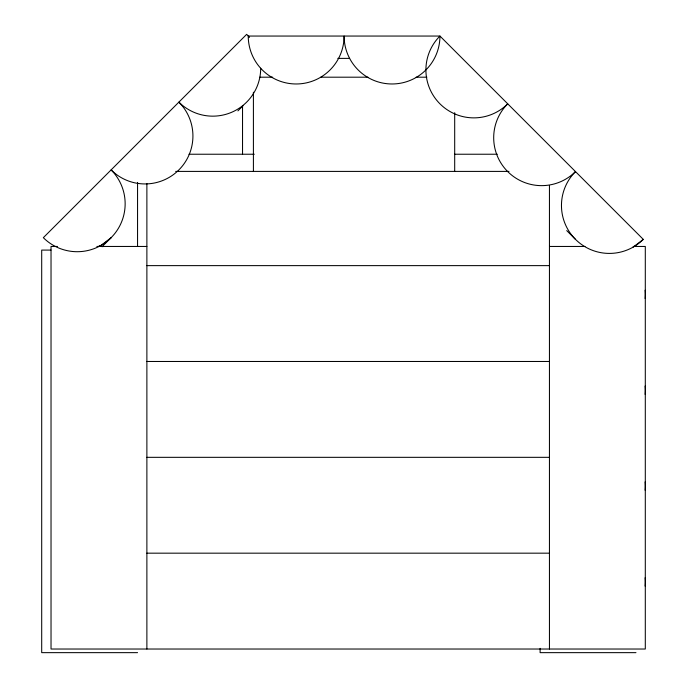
<?xml version="1.0" encoding="UTF-8"?>
<svg xmlns="http://www.w3.org/2000/svg" width="687" height="687" viewBox="0 0 687 687"><rect width="100%" height="100%" fill="white"/><g stroke="black" fill="none" stroke-linecap="round" stroke-linejoin="round"><path stroke-width="1.03" d="M102.337 246.453L111.114 237.676A47.927 47.927 0 0 0 111.114 169.904A47.927 47.927 0 0 0 178.886 169.904A47.927 47.927 0 0 0 178.886 102.123A47.927 47.927 0 0 0 260.699 68.236M237.891 110.899L243.009 105.781M633.354 246.994L643.281 239.377L439.946 36.05L248.247 36.05A47.927 47.927 0 0 0 296.174 83.977A47.927 47.927 0 0 0 344.101 36.05A47.927 47.927 0 0 0 392.028 83.977A47.927 47.927 0 0 0 439.946 36.05A47.927 47.927 0 0 0 439.946 103.831A47.927 47.927 0 0 0 507.727 103.831A47.927 47.927 0 0 0 507.727 171.604A47.927 47.927 0 0 0 575.5 171.604A47.927 47.927 0 0 0 575.5 239.377A47.927 47.927 0 0 0 643.281 239.377M98.293 246.487L101.187 245.293L111.114 237.676A47.927 47.927 0 0 1 43.333 237.676L246.659 34.35A47.927 47.927 0 0 1 249.484 37.424M337.824 58.386L349.597 58.386M259.832 77.193L272.679 77.193M320.863 77.193L367.974 77.193M416.15 77.193L426.859 77.193M188.968 154.232L254.31 154.232M454.519 154.232L497.319 154.232M175.64 171.406L508.99 171.406M57.45 246.453L51.027 246.453L51.027 649.026L645.299 649.026L645.299 246.453L633.165 246.453M96.884 246.453L146.881 246.453M549.445 246.453L584.972 246.453M50.975 250.085L41.701 250.085L41.701 652.65L137.555 652.65M146.881 265.629L549.445 265.629M146.881 361.474L549.445 361.474M146.881 457.327L549.445 457.327M146.881 553.172L549.445 553.172M635.973 652.65L540.119 652.65L540.119 648.356M566.732 230.609L575.5 239.377M549.445 185.447L549.445 649.026M454.691 112.711L454.691 171.406M253.409 92.221L253.409 171.406M242.537 106.305L242.537 154.232M146.881 183.541L146.881 649.026M137.555 182.399L137.555 246.53M98.954 246.453A47.927 47.927 0 0 1 103.119 246.642M645.119 481.913A47.927 47.927 0 0 1 645.119 490.243M645.119 577.767A47.927 47.927 0 0 1 645.119 586.097M645.119 386.068A47.927 47.927 0 0 1 645.119 394.398M645.119 290.215A47.927 47.927 0 0 1 645.119 298.544"/></g></svg>
